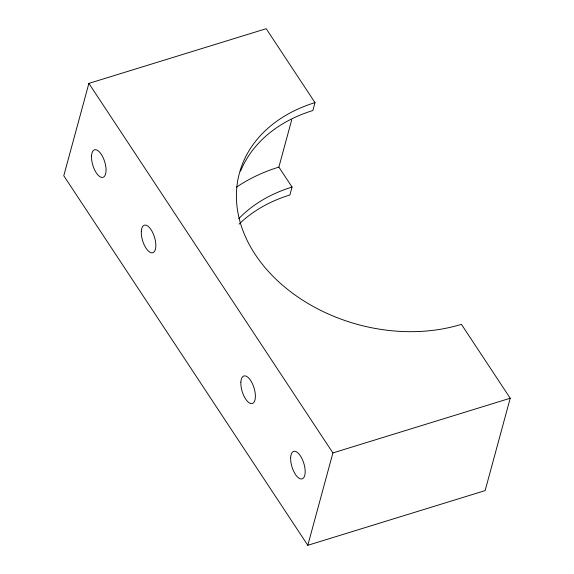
<?xml version="1.0" encoding="UTF-8"?>
<svg xmlns="http://www.w3.org/2000/svg" width="574" height="574" viewBox="0 0 574 574"><rect width="100%" height="100%" fill="white"/><g stroke="black" fill="none" stroke-linecap="round" stroke-linejoin="round"><path stroke-width="0.86" d="M88.877 83.388L63.779 175.759L307.808 545.3L485.123 490.612L510.221 398.241L461.417 324.332A154.169 115.109 15.2 0 1 255.222 254.49A154.169 115.109 15.2 0 1 314.997 102.61L266.192 28.7L88.877 83.388L332.906 452.929L307.808 545.3M239.071 224.125A154.169 115.109 15.2 0 1 289.899 194.981L292.051 187.059L278.871 167.106L291.721 119.808M314.997 102.61L312.844 110.524A154.169 115.109 15.2 0 0 240.571 171.203M332.906 452.929L510.221 398.241M236.596 187.088A181.915 135.83 15.2 0 1 278.871 167.106M238.798 218.658A154.169 115.109 15.2 0 1 292.051 187.059M290.659 457.514A14.386 6.192 72.9 0 0 300.963 478.967A14.386 6.192 72.9 0 0 302.096 458.87A14.386 6.192 72.9 0 0 290.659 457.514M240.872 382.126A14.386 6.192 72.9 0 0 251.182 403.579A14.386 6.192 72.9 0 0 252.316 383.489A14.386 6.192 72.9 0 0 240.872 382.126M141.312 231.358A14.386 6.192 72.9 0 0 151.615 252.811A14.386 6.192 72.9 0 0 152.756 232.714A14.386 6.192 72.9 0 0 141.312 231.358M91.531 155.97A14.386 6.192 72.9 0 0 101.835 177.423A14.386 6.192 72.9 0 0 102.976 157.326A14.386 6.192 72.9 0 0 91.531 155.97"/></g></svg>
